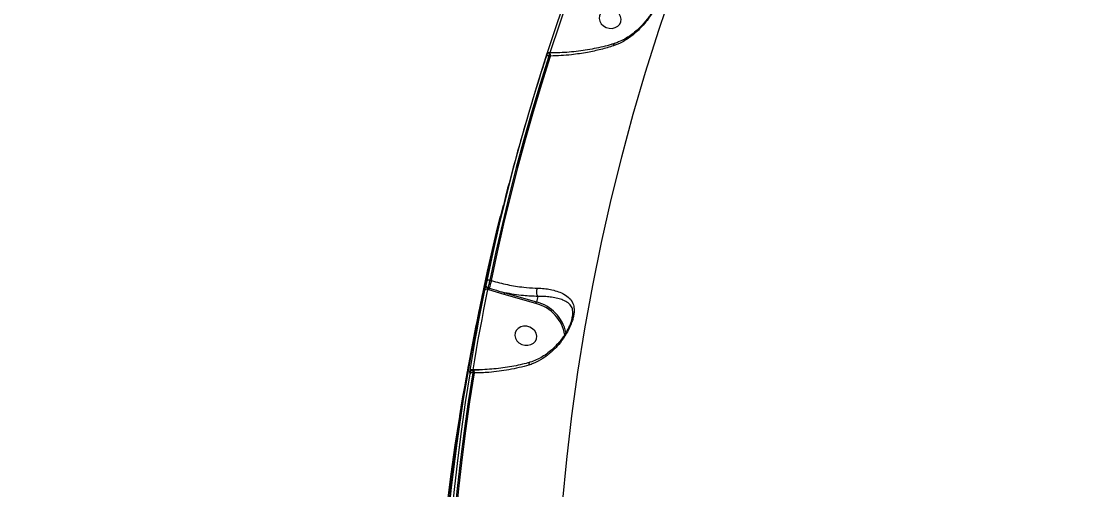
# Model space of a CAD drawing. Header units: millimetres. Extents: x -6523 to 7556, y -5559 to 6101.
# Drawn here: x -2358.2 to -1928.5, y 1180.8 to 1370.3 of the extents above; entities that cross this region are included whole.
import ezdxf

# ---------------------------------------------------------------- set-up
doc = ezdxf.new("R2010")
doc.units = ezdxf.units.MM
doc.layers.add('DIKOM_ОБЪЕКТ', color=7, linetype='Continuous')
doc.layers.add('DIKOM_РАЗМЕР_ЗОНА', color=7, linetype='Continuous')
doc.styles.add('style1', font='arial.ttf', dxfattribs={"width": 0.8})
doc.dimstyles.new('1-50', dxfattribs={"dimtxt": 300, "dimasz": 200, "dimexe": 100, "dimexo": 0, "dimgap": 100, "dimtad": 1, "dimtxsty": 'style1', "dimcen": 200, "dimclrd": 7, "dimclre": 7, "dimclrt": 7, "dimadec": 1, "dimazin": 2, "dimtfac": 1, "dimtmove": 0, "dimatfit": 2, "dimfxl": 0, "dimlwd": 25, "dimlwe": 18, "dimarcsym": 0})

# ---------------------------------------------------------------- blocks, each defined once
blk = doc.blocks.new('*D13')
at = {"layer": 'Defpoints', "color": 0, "transparency": 16777216}
for p in [(-2358.18, 6101.03), (4341.71, -4605.15), (7455.88, -4605.15)]:
    blk.add_point(p, dxfattribs=at)
at = {"layer": 'DIKOM_РАЗМЕР_ЗОНА', "color": 7, "lineweight": 18, "transparency": 16777216}
for p, q in [((-2358.18, 6101.03), (7555.88, 6101.03)), ((4341.71, -4605.15), (7555.88, -4605.15))]:
    blk.add_line(p, q, dxfattribs=at)
at = {"layer": 'DIKOM_РАЗМЕР_ЗОНА', "color": 7, "lineweight": 25, "transparency": 16777216}
blk.add_line((7455.88, 5701.03), (7455.88, -4205.15), dxfattribs=at)
at = {"layer": 'DIKOM_РАЗМЕР_ЗОНА', "color": 7, "transparency": 16777216}
for points in [[(7389.22, 5701.03), (7522.55, 5701.03), (7455.88, 6101.03)], [(7389.22, -4205.15), (7522.55, -4205.15), (7455.88, -4605.15)]]:
    blk.add_solid(points, dxfattribs=at)
at = {"layer": 'DIKOM_РАЗМЕР_ЗОНА', "color": 7, "transparency": 16777216, "insert": (7222.71, 375.61), "char_height": 300, "attachment_point": 5, "rotation": 90, "style": 'style1'}
blk.add_mtext('10700', dxfattribs=at)

msp = doc.modelspace()

# ---------------------------------------------------------------- linework, layer by layer
at = {"layer": 'DIKOM_ОБЪЕКТ', "color": 7, "linetype": 'Continuous', "lineweight": 15}
for p, q in [((-2145.917, 1356.027), (-2145.986, 1355.812)), ((-2145.737, 1356.606), (-2145.74, 1356.597)), ((-2144.144, 1356.236), (-2144.836, 1356.238)), ((-2144.454, 1357.468), (-2144.728, 1357.469)), ((-2144.429, 1357.517), (-2144.488, 1357.468)), ((-2167.918, 1276.505), (-2168.36, 1274.59)), ((-2168.682, 1265.537), (-2168.047, 1265.352)), ((-2169.107, 1261.673), (-2169.597, 1261.816)), ((-2169.496, 1262.451), (-2168.931, 1262.286)), ((-2162.86, 1259.809), (-2169.107, 1261.673)), ((-2150.035, 1256.06), (-2162.86, 1259.809)), ((-2162.671, 1260.471), (-2149.846, 1256.721)), ((-2149.289, 1258.956), (-2149.846, 1256.721)), ((-2135.708, 1249.013), (-2135.441, 1249.973)), ((-2175.233, 1229.229), (-2175.658, 1229.23)), ((-2175.586, 1229.279), (-2175.451, 1229.278)), ((-2175.451, 1229.278), (-2172.981, 1229.286)), ((-2175.451, 1229.278), (-2175.447, 1229.23)), ((-2175.233, 1229.229), (-2175.222, 1229.228)), ((-2176.709, 1227.633), (-2176.741, 1227.435)), ((-2174.923, 1227.998), (-2175.591, 1227.999))]:
    msp.add_line(p, q, dxfattribs=at)
at = {"layer": 'DIKOM_ОБЪЕКТ', "color": 7, "linetype": 'Continuous', "lineweight": 15, "flags": 128}
for points in [[(-2145.507, 1357.317), (-2144.194, 1361.332), (-2142.863, 1365.342), (-2141.512, 1369.345), (-2140.141, 1373.343), (-2138.751, 1377.334), (-2137.343, 1381.319), (-2135.914, 1385.298), (-2134.467, 1389.27)], [(-2133.398, 1389.443), (-2134.844, 1385.474), (-2136.271, 1381.499), (-2137.679, 1377.517), (-2139.068, 1373.529), (-2140.437, 1369.535), (-2141.787, 1365.535), (-2143.118, 1361.529), (-2144.429, 1357.517)], [(-2094.775, 1383.432), (-2100.481, 1366.577), (-2105.831, 1349.613), (-2110.824, 1332.546), (-2115.457, 1315.381), (-2119.73, 1298.124), (-2123.641, 1280.78), (-2127.188, 1263.354), (-2130.372, 1245.853), (-2133.189, 1228.281), (-2135.641, 1210.645), (-2137.725, 1192.95), (-2139.442, 1175.202), (-2140.79, 1157.405), (-2141.77, 1139.567), (-2142.381, 1121.693), (-2142.622, 1103.787), (-2142.495, 1085.857), (-2141.998, 1067.908), (-2141.131, 1049.945), (-2139.897, 1031.974), (-2138.293, 1014.001), (-2136.322, 996.032), (-2133.983, 978.072)], [(-2119.611, 1375.105), (-2120.88, 1375.132), (-2122.079, 1374.847), (-2123.112, 1374.273), (-2123.894, 1373.457), (-2124.362, 1372.464), (-2124.479, 1371.376), (-2124.235, 1370.28), (-2123.649, 1369.265), (-2122.769, 1368.413), (-2121.667, 1367.794), (-2120.431, 1367.458), (-2119.162, 1367.431), (-2117.963, 1367.716), (-2116.93, 1368.29), (-2116.148, 1369.106), (-2115.679, 1370.099), (-2115.563, 1371.187), (-2115.807, 1372.283), (-2116.393, 1373.298), (-2117.273, 1374.15), (-2118.375, 1374.769), (-2119.611, 1375.105)], [(-2169.78, 1265.264), (-2167.328, 1276.743), (-2164.725, 1288.187), (-2161.968, 1299.595), (-2159.06, 1310.966), (-2156, 1322.297), (-2152.788, 1333.587), (-2149.426, 1344.835), (-2145.913, 1356.039)], [(-2144.836, 1356.238), (-2148.345, 1345.043), (-2151.705, 1333.804), (-2154.914, 1322.523), (-2157.971, 1311.202), (-2160.877, 1299.841), (-2163.631, 1288.442), (-2166.233, 1277.007), (-2168.682, 1265.537)], [(-2168.047, 1265.352), (-2165.593, 1276.845), (-2162.986, 1288.304), (-2160.226, 1299.726), (-2157.313, 1311.11), (-2154.248, 1322.454), (-2151.031, 1333.758), (-2147.663, 1345.019), (-2144.144, 1356.236)], [(-2144.836, 1356.238), (-2145.02, 1356.283), (-2145.202, 1356.309), (-2145.375, 1356.313), (-2145.534, 1356.296), (-2145.671, 1356.258), (-2145.783, 1356.202), (-2145.864, 1356.128), (-2145.913, 1356.039)], [(-2144.429, 1357.517), (-2144.614, 1357.563), (-2144.796, 1357.588), (-2144.97, 1357.593), (-2145.129, 1357.576), (-2145.266, 1357.538), (-2145.378, 1357.481), (-2145.459, 1357.406), (-2145.507, 1357.317)], [(-2163.244, 1295.862), (-2165.27, 1287.726), (-2169.346, 1270.247), (-2173.064, 1252.686), (-2176.425, 1235.049), (-2179.426, 1217.34), (-2182.067, 1199.565), (-2184.347, 1181.729), (-2186.266, 1163.838), (-2187.822, 1145.898), (-2189.016, 1127.913), (-2189.847, 1109.889), (-2190.315, 1091.832), (-2190.42, 1073.747), (-2190.161, 1055.639), (-2189.538, 1037.514), (-2188.553, 1019.378), (-2187.205, 1001.235), (-2185.494, 983.092), (-2183.422, 964.954), (-2180.988, 946.826), (-2178.194, 928.715), (-2175.04, 910.624), (-2171.527, 892.561)], [(-2171.781, 891.544), (-2175.293, 909.607), (-2178.447, 927.698), (-2181.241, 945.809), (-2183.675, 963.937), (-2185.748, 982.075), (-2187.458, 1000.218), (-2188.807, 1018.361), (-2189.792, 1036.497), (-2190.414, 1054.622), (-2190.673, 1072.73), (-2190.569, 1090.815), (-2190.101, 1108.872), (-2189.27, 1126.896), (-2188.076, 1144.881), (-2186.519, 1162.821), (-2184.601, 1180.712), (-2182.32, 1198.548), (-2179.679, 1216.323), (-2176.678, 1234.031), (-2173.318, 1251.669), (-2169.599, 1269.23), (-2165.524, 1286.709), (-2164.351, 1291.457)], [(-2168.682, 1265.537), (-2168.87, 1265.569), (-2169.056, 1265.58), (-2169.233, 1265.572), (-2169.394, 1265.544), (-2169.534, 1265.497), (-2169.648, 1265.433), (-2169.73, 1265.354), (-2169.78, 1265.264)], [(-2176.69, 1228.973), (-2176.007, 1233.057), (-2175.306, 1237.137), (-2174.585, 1241.213), (-2173.846, 1245.286), (-2173.087, 1249.355), (-2172.309, 1253.42), (-2171.512, 1257.481), (-2170.696, 1261.537)], [(-2169.597, 1261.816), (-2170.413, 1257.763), (-2171.209, 1253.705), (-2171.986, 1249.644), (-2172.744, 1245.578), (-2173.483, 1241.509), (-2174.203, 1237.436), (-2174.904, 1233.359), (-2175.586, 1229.279)], [(-2169.597, 1261.816), (-2169.786, 1261.847), (-2169.973, 1261.858), (-2170.15, 1261.849), (-2170.312, 1261.82), (-2170.452, 1261.773), (-2170.565, 1261.708), (-2170.648, 1261.629), (-2170.696, 1261.537)], [(-2153.745, 1246.875), (-2155.014, 1246.901), (-2156.213, 1246.616), (-2157.245, 1246.042), (-2158.028, 1245.226), (-2158.496, 1244.233), (-2158.613, 1243.145), (-2158.368, 1242.049), (-2157.783, 1241.034), (-2156.903, 1240.182), (-2155.8, 1239.563), (-2154.565, 1239.227), (-2153.296, 1239.2), (-2152.096, 1239.485), (-2151.064, 1240.059), (-2150.282, 1240.875), (-2149.813, 1241.868), (-2149.697, 1242.956), (-2149.941, 1244.052), (-2150.527, 1245.067), (-2151.407, 1245.919), (-2152.509, 1246.538), (-2153.745, 1246.875)], [(-2186.774, 1133.697), (-2186.061, 1145.521), (-2185.192, 1157.326), (-2184.166, 1169.112), (-2182.984, 1180.877), (-2181.645, 1192.619), (-2180.15, 1204.337), (-2178.5, 1216.029), (-2176.694, 1227.694)], [(-2175.591, 1227.999), (-2177.395, 1216.344), (-2179.044, 1204.661), (-2180.538, 1192.953), (-2181.875, 1181.221), (-2183.057, 1169.465), (-2184.082, 1157.689), (-2184.951, 1145.893), (-2185.663, 1134.08)], [(-2185.016, 1133.89), (-2184.303, 1145.728), (-2183.434, 1157.548), (-2182.407, 1169.347), (-2181.224, 1181.126), (-2179.883, 1192.882), (-2178.386, 1204.613), (-2176.733, 1216.319), (-2174.923, 1227.998)], [(-2178.16, 1227.025), (-2178.26, 1226.467), (-2178.981, 1222.39), (-2179.682, 1218.31), (-2180.365, 1214.226)], [(-2176.648, 1228.498), (-2176.653, 1228.485), (-2176.694, 1228.334)], [(-2181.002, 1210.405), (-2182.809, 1198.74), (-2184.459, 1187.048), (-2185.954, 1175.33), (-2187.292, 1163.588), (-2188.475, 1151.823), (-2189.501, 1140.037), (-2190.37, 1128.232), (-2191.083, 1116.408)]]:
    msp.add_lwpolyline(points, dxfattribs=at)
at = {"layer": 'DIKOM_ОБЪЕКТ', "color": 7, "linetype": 'Continuous', "lineweight": 15}
for centre, radius, start, end in [((-2146.097, 1356.407), 1.961, 354.99013, 32.73362), ((-2169.316, 1263.359), 0.926, 177.40847, 258.7852), ((-2087.412, 1240.45), 84.393, 162.83806, 165.00412), ((-2185.179, 1266.636), 16.82, 342.83844, 345.01197), ((-2177.674, 1264.404), 15.51, 342.76949, 345.3097), ((-2164.468, 1260.546), 15.114, 342.73621, 345.34298), ((-2153.897, 1240.792), 15.749, 9.40128, 75.80639), ((-2153.951, 1240.811), 16.432, 12.41229, 75.53254), ((-2175.928, 1228.367), 0.974, 69.47047, 141.49538), ((-2176.93, 1228.161), 2.013, 355.33462, 31.99752), ((-2175.93, 1227.078), 0.981, 69.77289, 141.12262)]:
    msp.add_arc(centre, radius, start, end, dxfattribs=at)
for points, knots in [([(-2115.348, 1390.094), (-2114.528, 1390.03), (-2112.869, 1389.9), (-2110.233, 1389.432), (-2107.52, 1388.688), (-2104.98, 1387.608), (-2102.931, 1386.298), (-2101.535, 1384.855), (-2100.697, 1383.244), (-2100.356, 1381.415), (-2100.587, 1379.417), (-2101.184, 1377.491), (-2101.846, 1375.911), (-2102.707, 1374.245), (-2103.93, 1372.237), (-2105.581, 1369.963), (-2108.025, 1367.174), (-2111.171, 1364.347), (-2114.861, 1361.873), (-2117.494, 1360.838), (-2118.683, 1360.371)], [0, 0, 0, 0, 0.0446303, 0.0901832, 0.157888, 0.2276904, 0.2976106, 0.3691153, 0.4242588, 0.4808153, 0.5408156, 0.5708593, 0.6019601, 0.6340827, 0.6670381, 0.7192631, 0.7727757, 0.8517174, 0.9329868, 1, 1, 1, 1]), ([(-2101.421, 1377.764), (-2101.513, 1377.468), (-2101.716, 1376.817), (-2102.228, 1375.646), (-2102.921, 1374.321), (-2103.795, 1372.887), (-2104.874, 1371.344), (-2106.195, 1369.692), (-2107.786, 1367.963), (-2109.665, 1366.212), (-2111.802, 1364.542), (-2114.132, 1363.078), (-2116.315, 1361.975), (-2117.742, 1361.515), (-2118.319, 1361.329)], [0, 0, 0, 0, 0.0474079, 0.1044596, 0.1652918, 0.2300902, 0.3027991, 0.385863, 0.4786929, 0.5818754, 0.6948161, 0.8092212, 0.9228171, 1, 1, 1, 1]), ([(-2118.326, 1361.311), (-2118.753, 1361.172), (-2120.247, 1360.685), (-2122.963, 1359.98), (-2126.454, 1359.198), (-2130.074, 1358.558), (-2133.783, 1358.055), (-2137.552, 1357.705), (-2141.123, 1357.504), (-2143.414, 1357.495), (-2144.448, 1357.491)], [0, 0, 0, 0, 0.0539498, 0.1888316, 0.3252501, 0.4631724, 0.6024412, 0.742801, 0.8839151, 1, 1, 1, 1]), ([(-2118.683, 1360.371), (-2120.361, 1359.858), (-2123.743, 1358.822), (-2129.462, 1357.595), (-2134.894, 1356.799), (-2139.92, 1356.357), (-2142.732, 1356.277), (-2144.144, 1356.236)], [0, 0, 0, 0, 0.2106461, 0.4247474, 0.6762137, 0.8374001, 1, 1, 1, 1]), ([(-2118.299, 1361.265), (-2118.333, 1361.264), (-2118.469, 1361.258), (-2118.607, 1360.983), (-2118.675, 1360.63), (-2118.682, 1360.407), (-2118.683, 1360.371)], [0, 0, 0, 0, 0.1385546, 0.5565081, 0.928751, 1, 1, 1, 1]), ([(-2145.93, 1355.912), (-2146.395, 1354.496), (-2148.707, 1347.465), (-2152.569, 1334.726), (-2157.476, 1317.693), (-2161.013, 1304.73), (-2162.824, 1297.425), (-2163.214, 1295.854)], [0, 0, 0, 0, 0.0715367, 0.3551833, 0.6387737, 0.922321, 1, 1, 1, 1]), ([(-2145.913, 1356.039), (-2145.868, 1356.179), (-2145.779, 1356.459), (-2145.702, 1356.699), (-2145.694, 1356.728), (-2145.691, 1356.738)], [0, 0, 0, 0, 0.4005115, 0.8017302, 1, 1, 1, 1]), ([(-2145.713, 1356.678), (-2145.727, 1356.635), (-2145.756, 1356.549), (-2145.737, 1356.606), (-2145.695, 1356.735), (-2145.676, 1356.795)], [0, 0, 0, 0, 0.350991, 0.7013684, 1, 1, 1, 1]), ([(-2144.728, 1357.455), (-2144.793, 1357.457), (-2144.949, 1357.461), (-2145.17, 1357.376), (-2145.364, 1357.251), (-2145.499, 1357.114), (-2145.585, 1356.99), (-2145.633, 1356.897), (-2145.656, 1356.843), (-2145.665, 1356.819), (-2145.671, 1356.802), (-2145.679, 1356.78), (-2145.688, 1356.755), (-2145.707, 1356.696), (-2145.719, 1356.661)], [0, 0, 0, 0, 0.1142734, 0.2728433, 0.4067219, 0.5186849, 0.6081923, 0.6728573, 0.7013595, 0.7195373, 0.7390634, 0.772547, 0.865573, 1, 1, 1, 1]), ([(-2145.691, 1356.738), (-2145.686, 1356.756), (-2145.669, 1356.809), (-2145.696, 1356.73), (-2145.713, 1356.678)], [0, 0, 0, 0, 0.3355099, 1, 1, 1, 1]), ([(-2145.676, 1356.795), (-2145.663, 1356.834), (-2145.619, 1356.971), (-2145.553, 1357.173), (-2145.507, 1357.317)], [0, 0, 0, 0, 0.2879326, 1, 1, 1, 1]), ([(-2144.728, 1357.46), (-2144.716, 1357.436), (-2144.691, 1357.387), (-2144.729, 1356.946), (-2144.8, 1356.473), (-2144.836, 1356.238)], [0, 0, 0, 0, 0.3150552, 0.6594263, 1, 1, 1, 1]), ([(-2165.416, 1287.037), (-2165.727, 1285.817), (-2166.382, 1283.24), (-2166.968, 1280.646), (-2167.277, 1279.28)], [0, 0, 0, 0, 0.4735786, 1, 1, 1, 1]), ([(-2168.516, 1273.913), (-2169.124, 1271.312), (-2171.075, 1262.96), (-2174.022, 1248.778), (-2176.617, 1235.743), (-2177.88, 1228.469), (-2178.132, 1227.015)], [0, 0, 0, 0, 0.1673476, 0.5374548, 0.9075677, 1, 1, 1, 1]), ([(-2170.696, 1261.537), (-2170.691, 1261.563), (-2170.657, 1261.73), (-2170.581, 1262.077), (-2170.464, 1262.573), (-2170.343, 1263.047), (-2170.275, 1263.283), (-2170.241, 1263.401)], [0, 0, 0, 0, 0.0426076, 0.2824435, 0.5216136, 0.760788, 1, 1, 1, 1]), ([(-2170.241, 1263.401), (-2170.206, 1263.519), (-2170.138, 1263.756), (-2170.016, 1264.229), (-2169.896, 1264.725), (-2169.819, 1265.072), (-2169.785, 1265.239), (-2169.78, 1265.264)], [0, 0, 0, 0, 0.2393871, 0.4786801, 0.7179194, 0.9577304, 1, 1, 1, 1]), ([(-2168.682, 1265.537), (-2168.692, 1265.496), (-2168.76, 1265.221), (-2168.906, 1264.649), (-2169.119, 1263.828), (-2169.33, 1263.043), (-2169.441, 1262.649), (-2169.496, 1262.451)], [0, 0, 0, 0, 0.042257, 0.2819774, 0.521271, 0.7606157, 1, 1, 1, 1]), ([(-2168.047, 1265.352), (-2165.896, 1264.771), (-2161.53, 1263.592), (-2155.551, 1262.696), (-2151.569, 1262.407), (-2149.781, 1262.368), (-2149.513, 1262.362)], [0, 0, 0, 0, 0.3434999, 0.6969416, 0.954532, 1, 1, 1, 1]), ([(-2169.496, 1262.451), (-2169.509, 1262.413), (-2169.535, 1262.335), (-2169.567, 1262.174), (-2169.589, 1262.004), (-2169.596, 1261.884), (-2169.597, 1261.825), (-2169.597, 1261.816)], [0, 0, 0, 0, 0.23692742, 0.47421262, 0.7136446, 0.95652731, 1, 1, 1, 1]), ([(-2168.931, 1262.286), (-2168.611, 1262.193), (-2167.012, 1261.725), (-2164.929, 1261.107), (-2163.159, 1260.608), (-2162.671, 1260.471)], [0, 0, 0, 0, 0.153315, 0.7665764, 1, 1, 1, 1]), ([(-2149.289, 1258.956), (-2151.213, 1259.033), (-2154.344, 1259.158), (-2158.859, 1259.743), (-2161.397, 1260.227), (-2162.671, 1260.471)], [0, 0, 0, 0, 0.4427022, 0.7201656, 1, 1, 1, 1]), ([(-2149.513, 1262.362), (-2149.268, 1262.355), (-2148.07, 1262.319), (-2146.009, 1262.128), (-2143.359, 1261.651), (-2140.864, 1260.919), (-2138.479, 1259.842), (-2136.436, 1258.357), (-2135.051, 1256.418), (-2134.557, 1254.318), (-2134.593, 1252.452), (-2134.834, 1250.896), (-2135.291, 1249.212), (-2135.998, 1247.308), (-2136.997, 1245.203), (-2138.579, 1242.498), (-2140.805, 1239.477), (-2143.798, 1236.37), (-2147.247, 1233.717), (-2150.359, 1232.044), (-2152.322, 1231.395), (-2152.907, 1231.201)], [0, 0, 0, 0, 0.01345429, 0.0657643, 0.11923527, 0.18262947, 0.2473574, 0.32503299, 0.40535001, 0.46784553, 0.49855953, 0.53029916, 0.560973, 0.59262523, 0.63404552, 0.67649113, 0.74717225, 0.81975637, 0.89284283, 0.96806495, 1, 1, 1, 1]), ([(-2149.29, 1258.96), (-2149.376, 1259.146), (-2149.55, 1259.518), (-2149.69, 1260.304), (-2149.718, 1261.151), (-2149.644, 1261.81), (-2149.559, 1262.196), (-2149.523, 1262.323), (-2149.513, 1262.362)], [0, 0, 0, 0, 0.22047847, 0.44097349, 0.66145741, 0.88194707, 0.96355508, 1, 1, 1, 1]), ([(-2135.441, 1249.973), (-2135.405, 1250.101), (-2135.142, 1251.017), (-2135.078, 1251.994), (-2135.145, 1253.499), (-2135.614, 1255.005), (-2136.956, 1256.453), (-2138.89, 1257.487), (-2141.167, 1258.206), (-2143.5, 1258.652), (-2145.995, 1258.916), (-2147.93, 1258.971), (-2149.058, 1258.968), (-2149.289, 1258.96), (-2149.29, 1258.96)], [0, 0, 0, 0, 0.0139988, 0.1004061, 0.1216647, 0.2332238, 0.3780751, 0.5285694, 0.6498285, 0.7731604, 0.8730437, 0.9747131, 0.999939, 1, 1, 1, 1]), ([(-2149.29, 1258.96), (-2149.289, 1258.959), (-2149.289, 1258.957), (-2149.289, 1258.956), (-2149.289, 1258.956)], [0, 0, 0, 0, 0.6871851, 1, 1, 1, 1]), ([(-2135.716, 1249.038), (-2135.787, 1248.815), (-2136.006, 1248.119), (-2136.552, 1246.848), (-2137.361, 1245.227), (-2138.398, 1243.482), (-2139.684, 1241.645), (-2141.246, 1239.733), (-2143.097, 1237.833), (-2145.206, 1236.045), (-2147.485, 1234.486), (-2149.891, 1233.278), (-2151.602, 1232.567), (-2152.521, 1232.36), (-2152.604, 1232.342)], [0, 0, 0, 0, 0.0300112, 0.0937913, 0.1654733, 0.2453534, 0.3330809, 0.4317331, 0.5409151, 0.6541736, 0.7701529, 0.8809372, 0.9892179, 1, 1, 1, 1]), ([(-2176.694, 1228.334), (-2176.697, 1228.327), (-2176.723, 1228.262), (-2176.76, 1228.205), (-2176.775, 1228.3), (-2176.754, 1228.557), (-2176.711, 1228.834), (-2176.69, 1228.973)], [0, 0, 0, 0, 0.0278869, 0.2650155, 0.5077029, 0.7539924, 1, 1, 1, 1]), ([(-2175.658, 1229.214), (-2175.731, 1229.216), (-2175.902, 1229.221), (-2176.14, 1229.12), (-2176.343, 1228.976), (-2176.482, 1228.818), (-2176.571, 1228.672), (-2176.627, 1228.555), (-2176.653, 1228.48), (-2176.665, 1228.445)], [0, 0, 0, 0, 0.1414068, 0.3277227, 0.4872751, 0.6269868, 0.7500157, 0.8802365, 1, 1, 1, 1]), ([(-2176.648, 1228.498), (-2176.649, 1228.496), (-2176.652, 1228.487), (-2176.645, 1228.505), (-2176.62, 1228.556), (-2176.548, 1228.668), (-2176.394, 1228.834), (-2176.135, 1228.977), (-2175.907, 1229.05), (-2175.784, 1229.029), (-2175.773, 1229.028)], [0, 0, 0, 0, 0.0259419, 0.1173778, 0.2001863, 0.3004805, 0.4904287, 0.717459, 0.9763173, 1, 1, 1, 1]), ([(-2175.586, 1229.279), (-2175.617, 1229.233), (-2175.678, 1229.142), (-2175.741, 1229.061), (-2175.773, 1229.025), (-2175.772, 1229.033), (-2175.772, 1229.034)], [0, 0, 0, 0, 0.3473358, 0.6811741, 0.9929041, 1, 1, 1, 1]), ([(-2175.658, 1229.225), (-2175.657, 1229.227), (-2175.622, 1229.274), (-2175.584, 1229.099), (-2175.556, 1228.698), (-2175.579, 1228.232), (-2175.591, 1227.999)], [0, 0, 0, 0, 0.0115983, 0.3393658, 0.6704593, 1, 1, 1, 1]), ([(-2152.585, 1232.292), (-2153.56, 1232.026), (-2155.634, 1231.462), (-2158.95, 1230.76), (-2162.482, 1230.158), (-2166.099, 1229.7), (-2169.762, 1229.399), (-2172.818, 1229.252), (-2174.628, 1229.265), (-2175.223, 1229.27)], [0, 0, 0, 0, 0.1371962, 0.2916353, 0.4476505, 0.6049876, 0.7632839, 0.9220888, 1, 1, 1, 1]), ([(-2152.907, 1231.201), (-2154.21, 1230.84), (-2156.832, 1230.115), (-2160.887, 1229.286), (-2164.977, 1228.654), (-2169.656, 1228.15), (-2172.971, 1228.054), (-2174.923, 1227.998)], [0, 0, 0, 0, 0.187286, 0.37655, 0.5570067, 0.7391935, 1, 1, 1, 1]), ([(-2152.584, 1232.248), (-2152.611, 1232.248), (-2152.728, 1232.245), (-2152.853, 1231.966), (-2152.908, 1231.59), (-2152.91, 1231.31), (-2152.908, 1231.239), (-2152.907, 1231.201)], [0, 0, 0, 0, 0.1134742, 0.4960427, 0.8785729, 0.9356503, 1, 1, 1, 1]), ([(-2176.694, 1227.694), (-2176.673, 1227.833), (-2176.631, 1228.11), (-2176.612, 1228.367), (-2176.629, 1228.462), (-2176.666, 1228.405), (-2176.692, 1228.341), (-2176.694, 1228.334)], [0, 0, 0, 0, 0.2458331, 0.4918317, 0.7343341, 0.9715561, 1, 1, 1, 1]), ([(-2180.686, 1212.316), (-2180.707, 1212.196), (-2180.747, 1211.958), (-2180.827, 1211.481), (-2180.909, 1210.98), (-2180.968, 1210.617), (-2180.997, 1210.438), (-2181.002, 1210.405)], [0, 0, 0, 0, 0.2340809, 0.4679566, 0.7039499, 0.9448409, 1, 1, 1, 1]), ([(-2180.365, 1214.226), (-2180.37, 1214.193), (-2180.4, 1214.014), (-2180.46, 1213.651), (-2180.545, 1213.149), (-2180.625, 1212.673), (-2180.666, 1212.435), (-2180.686, 1212.316)], [0, 0, 0, 0, 0.0557601, 0.2967836, 0.5326561, 0.7662383, 1, 1, 1, 1])]:
    msp.add_open_spline(points, degree=3, knots=knots, dxfattribs=at)

# ---------------------------------------------------------------- dimensions: what is measured, and where the dimension line sits
at = {"layer": 'DIKOM_РАЗМЕР_ЗОНА'}
dim = msp.add_linear_dim(base=(7455.882, -4605.145), p1=(-2358.182, 6101.03), p2=(4341.706, -4605.145), angle=90, text='10700', dimstyle='1-50', override={"dimasz": 400, "dimgap": 80}, dxfattribs=at)
dim.commit()
dim.dimension.update_dxf_attribs({"geometry": '*D13', "text_midpoint": (7455.882, 375.606), "dimtype": 160})

doc.saveas('drawing.dxf')
